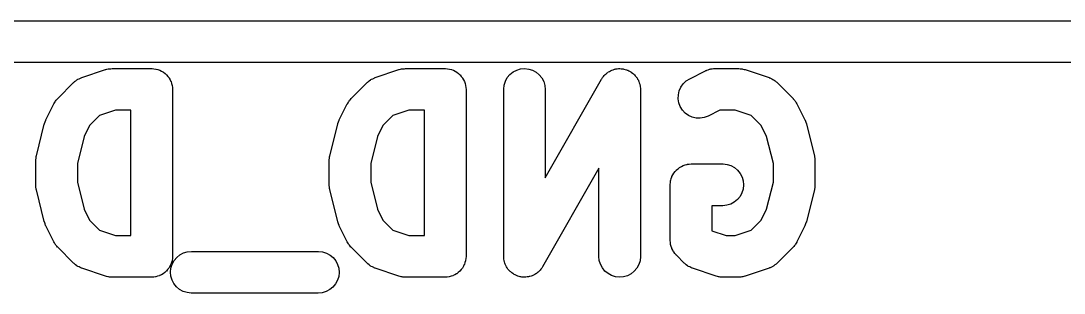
# Model space of a CAD drawing. Extents: x 10 to 156, y -120 to 0.
# Drawn here: x 81.471 to 85.23, y -1.404 to -0.425 of the extents above; entities that cross this region are included whole.
import ezdxf

# ---------------------------------------------------------------- set-up
doc = ezdxf.new("R2010")
doc.units = 0
doc.header["$MEASUREMENT"] = 0
doc.layers.add('BLACK', color=7, linetype='CONTINUOUS')

msp = doc.modelspace()

# ---------------------------------------------------------------- linework, layer by layer
at = {"layer": 'BLACK', "linetype": 'CONTINUOUS'}
for p, q in [((73.5037, -0.425), (87.7463, -0.425)), ((87.675, -0.575), (73.575, -0.575)), ((81.6906, -0.628849), (81.7763, -0.600277)), ((81.7763, -0.600277), (81.7773, -0.599952)), ((81.7773, -0.599952), (81.7814, -0.599074)), ((81.7814, -0.599074), (81.7854, -0.597856)), ((81.7854, -0.597856), (81.7885, -0.597551)), ((81.7885, -0.597551), (81.7916, -0.596901)), ((81.7916, -0.596901), (81.7958, -0.596839)), ((81.7958, -0.596839), (81.8, -0.596428)), ((81.8, -0.596428), (81.9429, -0.596428)), ((81.9429, -0.596428), (81.9434, -0.596431)), ((81.9434, -0.596431), (81.9434, -0.59643)), ((81.9434, -0.59643), (81.9434, -0.596432)), ((81.9434, -0.596432), (81.9439, -0.596435)), ((81.9439, -0.596435), (81.9509, -0.597226)), ((81.9509, -0.597226), (81.9579, -0.59796)), ((81.9579, -0.59796), (81.9582, -0.598038)), ((81.9582, -0.598038), (81.9584, -0.598067)), ((81.9584, -0.598067), (81.9651, -0.600191)), ((81.9651, -0.600191), (81.9719, -0.602288)), ((82.7477, -0.628849), (82.8334, -0.600277)), ((82.8334, -0.600277), (82.8344, -0.599952)), ((82.8344, -0.599952), (82.8385, -0.599074)), ((82.8385, -0.599074), (82.8426, -0.597856)), ((82.8426, -0.597856), (82.8457, -0.597551)), ((82.8457, -0.597551), (82.8487, -0.596901)), ((82.8487, -0.596901), (82.8529, -0.596839)), ((82.8529, -0.596839), (82.8571, -0.596428)), ((82.8571, -0.596428), (83, -0.596428)), ((83, -0.596428), (83.0005, -0.596431)), ((83.0005, -0.596431), (83.0005, -0.59643)), ((83.0005, -0.59643), (83.0005, -0.596432)), ((83.0005, -0.596432), (83.001, -0.596435)), ((83.001, -0.596435), (83.0081, -0.597226)), ((83.0081, -0.597226), (83.0151, -0.59796)), ((83.0151, -0.59796), (83.0153, -0.598038)), ((83.0153, -0.598038), (83.0156, -0.598067)), ((83.0156, -0.598067), (83.0223, -0.600191)), ((83.0223, -0.600191), (83.0291, -0.602288)), ((83.2576, -0.601889), (83.2717, -0.597756)), ((83.2717, -0.597756), (83.2862, -0.59643)), ((83.2862, -0.59643), (83.3008, -0.59796)), ((83.3008, -0.59796), (83.3148, -0.602288)), ((83.6005, -0.601889), (83.6051, -0.600532)), ((83.6051, -0.600532), (83.6096, -0.598868)), ((83.6096, -0.598868), (83.6121, -0.598471)), ((83.6121, -0.598471), (83.6145, -0.597756)), ((83.6145, -0.597756), (83.6193, -0.597321)), ((83.6193, -0.597321), (83.6241, -0.596564)), ((83.6241, -0.596564), (83.6266, -0.596659)), ((83.6266, -0.596659), (83.6291, -0.59643)), ((83.6291, -0.59643), (83.6339, -0.596932)), ((83.6339, -0.596932), (83.6387, -0.597112)), ((83.6387, -0.597112), (83.6411, -0.597696)), ((83.6411, -0.597696), (83.6437, -0.59796)), ((83.6437, -0.59796), (83.6482, -0.599379)), ((83.6482, -0.599379), (83.6529, -0.60049)), ((83.6529, -0.60049), (83.6552, -0.601541)), ((83.9428, -0.602087), (83.9478, -0.600604)), ((83.9478, -0.600604), (83.9526, -0.598839)), ((83.9526, -0.598839), (83.9547, -0.598496)), ((83.9547, -0.598496), (83.9569, -0.597856)), ((83.9569, -0.597856), (83.962, -0.597355)), ((83.962, -0.597355), (83.967, -0.596557)), ((83.967, -0.596557), (83.9692, -0.596643)), ((83.9692, -0.596643), (83.9714, -0.596428)), ((83.9714, -0.596428), (84.0571, -0.596428)), ((84.0571, -0.596428), (84.0582, -0.596435)), ((84.0582, -0.596435), (84.0624, -0.596905)), ((84.0624, -0.596905), (84.0666, -0.597025)), ((84.0666, -0.597025), (84.0696, -0.597719)), ((84.0696, -0.597719), (84.0727, -0.598067)), ((84.0727, -0.598067), (84.0768, -0.599341)), ((84.0768, -0.599341), (84.0809, -0.600277)), ((84.0809, -0.600277), (84.1666, -0.628849)), ((81.6694, -0.640295), (81.6734, -0.637099)), ((81.6734, -0.637099), (81.6754, -0.636086)), ((81.6754, -0.636086), (81.6772, -0.63481)), ((81.6772, -0.63481), (81.6819, -0.632719)), ((81.6819, -0.632719), (81.6864, -0.630363)), ((81.6864, -0.630363), (81.6886, -0.629747)), ((81.6886, -0.629747), (81.6906, -0.628849)), ((81.9719, -0.602288), (81.9722, -0.602414)), ((81.9722, -0.602414), (81.9724, -0.602493)), ((81.9724, -0.602493), (81.9786, -0.605906)), ((81.9786, -0.605906), (81.9848, -0.60925)), ((81.9848, -0.60925), (81.985, -0.609415)), ((81.985, -0.609415), (81.9852, -0.609544)), ((81.9852, -0.609544), (81.9907, -0.614094)), ((81.9907, -0.614094), (81.9961, -0.61858)), ((81.9961, -0.61858), (81.9962, -0.618786)), ((81.9962, -0.618786), (81.9964, -0.618953)), ((81.9964, -0.618953), (82.0008, -0.624416)), ((82.0008, -0.624416), (82.0053, -0.629924)), ((82.0053, -0.629924), (82.0054, -0.630157)), ((82.0054, -0.630157), (82.0056, -0.630361)), ((82.0056, -0.630361), (82.0089, -0.636608)), ((82.0089, -0.636608), (82.0122, -0.642848)), ((82.7266, -0.640298), (82.7306, -0.637099)), ((82.7306, -0.637099), (82.7325, -0.636083)), ((82.7325, -0.636083), (82.7343, -0.634811)), ((82.7343, -0.634811), (82.739, -0.632723)), ((82.739, -0.632723), (82.7436, -0.630363)), ((82.7436, -0.630363), (82.7457, -0.629747)), ((82.7457, -0.629747), (82.7477, -0.628849)), ((83.0291, -0.602288), (83.0293, -0.602414)), ((83.0293, -0.602414), (83.0295, -0.602493)), ((83.0295, -0.602493), (83.0358, -0.605906)), ((83.0358, -0.605906), (83.0419, -0.60925)), ((83.0419, -0.60925), (83.0421, -0.609415)), ((83.0421, -0.609415), (83.0424, -0.609544)), ((83.0424, -0.609544), (83.0478, -0.614094)), ((83.0478, -0.614094), (83.0532, -0.61858)), ((83.0532, -0.61858), (83.0534, -0.618786)), ((83.0534, -0.618786), (83.0536, -0.618953)), ((83.0536, -0.618953), (83.058, -0.624416)), ((83.058, -0.624416), (83.0625, -0.629924)), ((83.0625, -0.629924), (83.0626, -0.630157)), ((83.0626, -0.630157), (83.0628, -0.630361)), ((83.0628, -0.630361), (83.066, -0.636608)), ((83.066, -0.636608), (83.0693, -0.642848)), ((83.2168, -0.641882), (83.2238, -0.629055)), ((83.2238, -0.629055), (83.2332, -0.617843)), ((83.2332, -0.617843), (83.2446, -0.608671)), ((83.2446, -0.608671), (83.2576, -0.601889)), ((83.3148, -0.602288), (83.3277, -0.60925)), ((83.3277, -0.60925), (83.3389, -0.61858)), ((83.3389, -0.61858), (83.3482, -0.629924)), ((83.3482, -0.629924), (83.3551, -0.642848)), ((83.3607, -0.989011), (83.5635, -0.634217)), ((83.5635, -0.634217), (83.564, -0.633312)), ((83.564, -0.633312), (83.5655, -0.631271)), ((83.5655, -0.631271), (83.5667, -0.629055)), ((83.5667, -0.629055), (83.5698, -0.625371)), ((83.5698, -0.625371), (83.5726, -0.621492)), ((83.5726, -0.621492), (83.5745, -0.619779)), ((83.5745, -0.619779), (83.5761, -0.617843)), ((83.5761, -0.617843), (83.5798, -0.614834)), ((83.5798, -0.614834), (83.5834, -0.611573)), ((83.5834, -0.611573), (83.5855, -0.610252)), ((83.5855, -0.610252), (83.5875, -0.608671)), ((83.5875, -0.608671), (83.5918, -0.606448)), ((83.5918, -0.606448), (83.5959, -0.603935)), ((83.5959, -0.603935), (83.5982, -0.603059)), ((83.5982, -0.603059), (83.6005, -0.601889)), ((83.6552, -0.601541), (83.6576, -0.602288)), ((83.6576, -0.602288), (83.6619, -0.604573)), ((83.6619, -0.604573), (83.6662, -0.606571)), ((83.6662, -0.606571), (83.6683, -0.60805)), ((83.6683, -0.60805), (83.6705, -0.60925)), ((83.6705, -0.60925), (83.6742, -0.61231)), ((83.6742, -0.61231), (83.6781, -0.615122)), ((83.6781, -0.615122), (83.6798, -0.61697)), ((83.6798, -0.61697), (83.6818, -0.61858)), ((83.6818, -0.61858), (83.6848, -0.622298)), ((83.6848, -0.622298), (83.6881, -0.625817)), ((83.6881, -0.625817), (83.6894, -0.62797)), ((83.6894, -0.62797), (83.691, -0.629924)), ((83.691, -0.629924), (83.6933, -0.634163)), ((83.6933, -0.634163), (83.6958, -0.63825)), ((83.6958, -0.63825), (83.6967, -0.640615)), ((83.8684, -0.640711), (83.8807, -0.632918)), ((83.8807, -0.632918), (83.9379, -0.604346)), ((83.9379, -0.604346), (83.9388, -0.603884)), ((83.9388, -0.603884), (83.9409, -0.603122)), ((83.9409, -0.603122), (83.9428, -0.602087)), ((84.1666, -0.628849), (84.1676, -0.629187)), ((84.1676, -0.629187), (84.1696, -0.630114)), ((84.1696, -0.630114), (84.1717, -0.630759)), ((84.1717, -0.630759), (84.1762, -0.633186)), ((84.1762, -0.633186), (84.1808, -0.635335)), ((84.1808, -0.635335), (84.1826, -0.636629)), ((84.1826, -0.636629), (84.1846, -0.637675)), ((84.1846, -0.637675), (84.1885, -0.640937)), ((81.6041, -0.704109), (81.6613, -0.646966)), ((81.6613, -0.646966), (81.662, -0.646231)), ((81.662, -0.646231), (81.6637, -0.644853)), ((81.6637, -0.644853), (81.6652, -0.643255)), ((81.6652, -0.643255), (81.6694, -0.640295)), ((82.0122, -0.642848), (82.0123, -0.6431)), ((82.0123, -0.6431), (82.0124, -0.643333)), ((82.0124, -0.643333), (82.0144, -0.650113)), ((82.0144, -0.650113), (82.0164, -0.65686)), ((82.0164, -0.65686), (82.0165, -0.657121)), ((82.0165, -0.657121), (82.0165, -0.657374)), ((82.0165, -0.657374), (82.0172, -0.664398)), ((82.0172, -0.664398), (82.0179, -0.671428)), ((82.0179, -0.671428), (82.0179, -1.27143)), ((82.6613, -0.704109), (82.7184, -0.646966)), ((82.7184, -0.646966), (82.7191, -0.646231)), ((82.7191, -0.646231), (82.7209, -0.644853)), ((82.7209, -0.644853), (82.7224, -0.643255)), ((82.7224, -0.643255), (82.7266, -0.640298)), ((83.0693, -0.642848), (83.0694, -0.6431)), ((83.0694, -0.6431), (83.0695, -0.643333)), ((83.0695, -0.643333), (83.0715, -0.650113)), ((83.0715, -0.650113), (83.0736, -0.65686)), ((83.0736, -0.65686), (83.0736, -0.657121)), ((83.0736, -0.657121), (83.0737, -0.657374)), ((83.0737, -0.657374), (83.0743, -0.664398)), ((83.0743, -0.664398), (83.075, -0.671428)), ((83.075, -0.671428), (83.075, -1.27143)), ((83.2107, -0.670381), (83.2124, -0.655835)), ((83.2107, -0.671428), (83.2107, -0.670381)), ((83.2107, -1.27143), (83.2107, -0.671428)), ((83.2124, -0.655835), (83.2168, -0.641882)), ((83.3551, -0.642848), (83.3593, -0.65686)), ((83.3593, -0.65686), (83.3607, -0.671428)), ((83.3607, -0.671428), (83.3607, -0.989011)), ((83.6967, -0.640615), (83.6979, -0.642848)), ((83.6979, -0.642848), (83.6993, -0.647447)), ((83.6993, -0.647447), (83.701, -0.651946)), ((83.701, -0.651946), (83.7014, -0.65444)), ((83.7014, -0.65444), (83.7021, -0.65686)), ((83.7021, -0.65686), (83.7026, -0.661648)), ((83.7026, -0.661648), (83.7034, -0.666385)), ((83.7034, -0.666385), (83.7033, -0.66891)), ((83.7033, -0.66891), (83.7036, -0.671428)), ((83.7036, -0.671428), (83.7036, -1.27143)), ((83.8399, -0.690296), (83.8432, -0.676035)), ((83.8432, -0.676035), (83.8492, -0.662688)), ((83.8492, -0.662688), (83.8577, -0.650761)), ((83.8577, -0.650761), (83.8684, -0.640711)), ((84.1885, -0.640937), (84.1927, -0.643946)), ((84.1927, -0.643946), (84.1942, -0.645565)), ((84.1942, -0.645565), (84.1959, -0.646967)), ((84.1959, -0.646967), (84.253, -0.704109)), ((81.5948, -0.715419), (81.5968, -0.713005)), ((81.5968, -0.713005), (81.5985, -0.710387)), ((81.5985, -0.710387), (81.6014, -0.707366)), ((81.6014, -0.707366), (81.6041, -0.704109)), ((82.652, -0.715419), (82.6539, -0.713005)), ((82.6539, -0.713005), (82.6556, -0.710387)), ((82.6556, -0.710387), (82.6586, -0.707366)), ((82.6586, -0.707366), (82.6613, -0.704109)), ((83.8394, -0.704925), (83.8399, -0.690296)), ((83.8418, -0.719368), (83.8394, -0.704925)), ((84.253, -0.704109), (84.2538, -0.704854)), ((84.2538, -0.704854), (84.2564, -0.708144)), ((84.2564, -0.708144), (84.2593, -0.71121)), ((84.2593, -0.71121), (84.261, -0.713856)), ((84.261, -0.713856), (84.2629, -0.716294)), ((81.5615, -0.780744), (81.5901, -0.723601)), ((81.5901, -0.723601), (81.5905, -0.722668)), ((81.5905, -0.722668), (81.5928, -0.719132)), ((81.5928, -0.719132), (81.5948, -0.715419)), ((81.8122, -0.746428), (81.7548, -0.765552)), ((81.8679, -0.746428), (81.8122, -0.746428)), ((81.8679, -1.19643), (81.8679, -0.746428)), ((82.6186, -0.780744), (82.6472, -0.723601)), ((82.6472, -0.723601), (82.6477, -0.722668)), ((82.6477, -0.722668), (82.65, -0.719132)), ((82.65, -0.719132), (82.652, -0.715419)), ((82.8693, -0.746428), (82.8119, -0.765552)), ((82.925, -0.746428), (82.8693, -0.746428)), ((82.925, -1.19643), (82.925, -0.746428)), ((83.847, -0.733072), (83.8418, -0.719368)), ((83.8547, -0.745518), (83.847, -0.733072)), ((83.8647, -0.756228), (83.8547, -0.745518)), ((83.9891, -0.746428), (83.9478, -0.767082)), ((84.045, -0.746428), (83.9891, -0.746428)), ((84.1023, -0.765552), (84.045, -0.746428)), ((84.2629, -0.716294), (84.2648, -0.720034)), ((84.2648, -0.720034), (84.2671, -0.723601)), ((84.2671, -0.723601), (84.2957, -0.780745)), ((81.5563, -0.794413), (81.5587, -0.787894)), ((81.5587, -0.787894), (81.5612, -0.781365)), ((81.5612, -0.781365), (81.5614, -0.781069)), ((81.5614, -0.781069), (81.5615, -0.780744)), ((81.7548, -0.765552), (81.7188, -0.80157)), ((82.6134, -0.794413), (82.6159, -0.787894)), ((82.6159, -0.787894), (82.6183, -0.781365)), ((82.6183, -0.781365), (82.6185, -0.781069)), ((82.6185, -0.781069), (82.6186, -0.780744)), ((82.8119, -0.765552), (82.7759, -0.80157)), ((83.8765, -0.764797), (83.8647, -0.756228)), ((83.8898, -0.770899), (83.8765, -0.764797)), ((83.9041, -0.774301), (83.8898, -0.770899)), ((83.9187, -0.774871), (83.9041, -0.774301)), ((83.9331, -0.772589), (83.9187, -0.774871)), ((83.9469, -0.767544), (83.9331, -0.772589)), ((83.9478, -0.767082), (83.9469, -0.767544)), ((84.1384, -0.801569), (84.1023, -0.765552)), ((84.2957, -0.780745), (84.2961, -0.781684)), ((84.2961, -0.781684), (84.2962, -0.782008)), ((84.2962, -0.782008), (84.2964, -0.782308)), ((84.2964, -0.782308), (84.2988, -0.788905)), ((84.2988, -0.788905), (84.3012, -0.795425)), ((81.5272, -0.910381), (81.5558, -0.796095)), ((81.5558, -0.796095), (81.5561, -0.795081)), ((81.5561, -0.795081), (81.5562, -0.794757)), ((81.5562, -0.794757), (81.5563, -0.794413)), ((81.7188, -0.80157), (81.6993, -0.84046)), ((82.5844, -0.910381), (82.613, -0.796095)), ((82.613, -0.796095), (82.6132, -0.795081)), ((82.6132, -0.795081), (82.6133, -0.794757)), ((82.6133, -0.794757), (82.6134, -0.794413)), ((82.7759, -0.80157), (82.7565, -0.84046)), ((84.1578, -0.840461), (84.1384, -0.801569)), ((84.3012, -0.795425), (84.3012, -0.795767)), ((84.3012, -0.795767), (84.3013, -0.796095)), ((84.3013, -0.796095), (84.3299, -0.910381)), ((81.6993, -0.84046), (81.675, -0.937805)), ((82.7565, -0.84046), (82.7321, -0.937805)), ((84.1821, -0.937805), (84.1578, -0.840461)), ((81.525, -0.927524), (81.5252, -0.926199)), ((81.525, -0.928571), (81.525, -0.927524)), ((81.525, -1.01428), (81.525, -0.928571)), ((81.5251, -0.924861), (81.526, -0.918919)), ((81.5252, -0.926199), (81.5251, -0.924861)), ((81.526, -0.918919), (81.5266, -0.912978)), ((81.5266, -0.912978), (81.527, -0.911706)), ((81.527, -0.911706), (81.5272, -0.910381)), ((81.675, -0.937805), (81.675, -1.00505)), ((82.5821, -0.927524), (82.5823, -0.926198)), ((82.5821, -0.928571), (82.5821, -0.927524)), ((82.5821, -1.01428), (82.5821, -0.928571)), ((82.5822, -0.92486), (82.5831, -0.918917)), ((82.5823, -0.926198), (82.5822, -0.92486)), ((82.5831, -0.918917), (82.5838, -0.912978)), ((82.5838, -0.912978), (82.5842, -0.911706)), ((82.5842, -0.911706), (82.5844, -0.910381)), ((82.7321, -0.937805), (82.7321, -1.00505)), ((83.8787, -0.939974), (83.8857, -0.939285)), ((83.8857, -0.939285), (84, -0.939285)), ((84, -0.939285), (84.001, -0.939292)), ((84.001, -0.939292), (84.0156, -0.940924)), ((84.1821, -1.00505), (84.1821, -0.937805)), ((84.3299, -0.910381), (84.3302, -0.911398)), ((84.3302, -0.911398), (84.3303, -0.912723)), ((84.3303, -0.912723), (84.3307, -0.914003)), ((84.3307, -0.914003), (84.3313, -0.919978)), ((84.3313, -0.919978), (84.3321, -0.925906)), ((84.3321, -0.925906), (84.332, -0.927237)), ((84.332, -0.927237), (84.3321, -0.928571)), ((84.3321, -0.928571), (84.3321, -1.01428)), ((83.5536, -0.953845), (83.3508, -1.30864)), ((83.5536, -1.27143), (83.5536, -0.953845)), ((83.8202, -0.978531), (83.8235, -0.972346)), ((83.8235, -0.972346), (83.8237, -0.972146)), ((83.8237, -0.972146), (83.8238, -0.971912)), ((83.8238, -0.971912), (83.8284, -0.96649)), ((83.8284, -0.96649), (83.8329, -0.961067)), ((83.8329, -0.961067), (83.8331, -0.960899)), ((83.8331, -0.960899), (83.8332, -0.9607)), ((83.8332, -0.9607), (83.8387, -0.956308)), ((83.8387, -0.956308), (83.8442, -0.951816)), ((83.8442, -0.951816), (83.8444, -0.951692)), ((83.8444, -0.951692), (83.8446, -0.951528)), ((83.8446, -0.951528), (83.8509, -0.948262)), ((83.8509, -0.948262), (83.8571, -0.944944)), ((83.8571, -0.944944), (83.8574, -0.944868)), ((83.8574, -0.944868), (83.8576, -0.944746)), ((83.8576, -0.944746), (83.8644, -0.94275)), ((83.8644, -0.94275), (83.8711, -0.940713)), ((83.8711, -0.940713), (83.8714, -0.940687)), ((83.8714, -0.940687), (83.8717, -0.940613)), ((83.8717, -0.940613), (83.8787, -0.939974)), ((84.0156, -0.940924), (84.0295, -0.94535)), ((84.0295, -0.94535), (84.0424, -0.952401)), ((84.0424, -0.952401), (84.0536, -0.96181)), ((84.0536, -0.96181), (84.0628, -0.973218)), ((84.0628, -0.973218), (84.0695, -0.98619)), ((81.5251, -1.01562), (81.525, -1.01428)), ((81.675, -1.00505), (81.6993, -1.1024)), ((82.5823, -1.01562), (82.5821, -1.01428)), ((82.7321, -1.00505), (82.7565, -1.1024)), ((83.8107, -1.01324), (83.8115, -1.00619)), ((83.8107, -1.01375), (83.8107, -1.01324)), ((83.8107, -1.01376), (83.8107, -1.01375)), ((83.8107, -1.01378), (83.8107, -1.01376)), ((83.8107, -1.01428), (83.8107, -1.01378)), ((83.8107, -1.21428), (83.8107, -1.01428)), ((83.8115, -1.00619), (83.8122, -0.999204)), ((83.8122, -0.999204), (83.8123, -0.998953)), ((83.8123, -0.998953), (83.8124, -0.998692)), ((83.8124, -0.998692), (83.8145, -0.991998)), ((83.8145, -0.991998), (83.8166, -0.985221)), ((83.8166, -0.985221), (83.8167, -0.984988)), ((83.8167, -0.984988), (83.8168, -0.984739)), ((83.8168, -0.984739), (83.8202, -0.978531)), ((84.0695, -0.98619), (84.0737, -1.00023)), ((84.0737, -1.00023), (84.075, -1.01481)), ((84.1578, -1.1024), (84.1821, -1.00505)), ((84.3321, -1.01428), (84.3321, -1.01533)), ((81.525, -1.01695), (81.5251, -1.01562)), ((81.5258, -1.02288), (81.525, -1.01695)), ((81.5264, -1.02885), (81.5258, -1.02288)), ((81.5268, -1.03013), (81.5264, -1.02885)), ((81.527, -1.03146), (81.5268, -1.03013)), ((81.5272, -1.03248), (81.527, -1.03146)), ((81.5558, -1.14676), (81.5272, -1.03248)), ((82.5822, -1.01695), (82.5823, -1.01562)), ((82.583, -1.02288), (82.5822, -1.01695)), ((82.5836, -1.02885), (82.583, -1.02288)), ((82.584, -1.03013), (82.5836, -1.02885)), ((82.5841, -1.03146), (82.584, -1.03013)), ((82.5844, -1.03248), (82.5841, -1.03146)), ((82.613, -1.14676), (82.5844, -1.03248)), ((84.0691, -1.04335), (84.0622, -1.05622)), ((84.0735, -1.02937), (84.0691, -1.04335)), ((84.075, -1.01481), (84.0735, -1.02937)), ((84.3299, -1.03248), (84.3013, -1.14676)), ((84.3301, -1.03115), (84.3299, -1.03248)), ((84.3305, -1.02988), (84.3301, -1.03115)), ((84.3312, -1.02394), (84.3305, -1.02988)), ((84.3321, -1.018), (84.3312, -1.02394)), ((84.3321, -1.01533), (84.332, -1.01666)), ((84.332, -1.01666), (84.3321, -1.018)), ((84, -1.08929), (83.9607, -1.08929)), ((83.9607, -1.08929), (83.9607, -1.17928)), ((84.0146, -1.08786), (84, -1.08929)), ((84.0286, -1.08363), (84.0146, -1.08786)), ((84.0415, -1.07675), (84.0286, -1.08363)), ((84.0528, -1.0675), (84.0415, -1.07675)), ((84.0622, -1.05622), (84.0528, -1.0675)), ((81.6993, -1.1024), (81.7188, -1.14129)), ((82.7565, -1.1024), (82.7759, -1.14129)), ((84.1384, -1.14129), (84.1578, -1.1024)), ((81.5559, -1.14709), (81.5558, -1.14676)), ((81.556, -1.14743), (81.5559, -1.14709)), ((81.5584, -1.15399), (81.556, -1.14743)), ((81.5607, -1.16055), (81.5584, -1.15399)), ((81.5609, -1.16084), (81.5607, -1.16055)), ((81.561, -1.16117), (81.5609, -1.16084)), ((81.5615, -1.16211), (81.561, -1.16117)), ((81.5901, -1.21925), (81.5615, -1.16211)), ((81.7188, -1.14129), (81.7548, -1.17731)), ((82.6131, -1.14709), (82.613, -1.14676)), ((82.6131, -1.14743), (82.6131, -1.14709)), ((82.6155, -1.15397), (82.6131, -1.14743)), ((82.6179, -1.16055), (82.6155, -1.15397)), ((82.6181, -1.16085), (82.6179, -1.16055)), ((82.6182, -1.16117), (82.6181, -1.16085)), ((82.6186, -1.16211), (82.6182, -1.16117)), ((82.6472, -1.21925), (82.6186, -1.16211)), ((82.7759, -1.14129), (82.8119, -1.17731)), ((84.1023, -1.17731), (84.1384, -1.14129)), ((84.2957, -1.16211), (84.2671, -1.21925)), ((84.2958, -1.16179), (84.2957, -1.16211)), ((84.296, -1.16149), (84.2958, -1.16179)), ((84.2984, -1.15494), (84.296, -1.16149)), ((84.3009, -1.14844), (84.2984, -1.15494)), ((84.301, -1.1481), (84.3009, -1.14844)), ((84.3011, -1.14777), (84.301, -1.1481)), ((84.3013, -1.14676), (84.3011, -1.14777)), ((81.7548, -1.17731), (81.8122, -1.19643)), ((81.8122, -1.19643), (81.8679, -1.19643)), ((82.8119, -1.17731), (82.8693, -1.19643)), ((82.8693, -1.19643), (82.925, -1.19643)), ((83.9607, -1.17928), (84.0122, -1.19643)), ((84.0122, -1.19643), (84.045, -1.19643)), ((84.045, -1.19643), (84.1023, -1.17731)), ((81.5923, -1.22282), (81.5901, -1.21925)), ((81.5942, -1.22656), (81.5923, -1.22282)), ((81.5962, -1.229), (81.5942, -1.22656)), ((81.5979, -1.23165), (81.5962, -1.229)), ((81.6007, -1.23471), (81.5979, -1.23165)), ((81.6034, -1.238), (81.6007, -1.23471)), ((81.6041, -1.23875), (81.6034, -1.238)), ((81.6613, -1.29589), (81.6041, -1.23875)), ((82.6494, -1.22282), (82.6472, -1.21925)), ((82.6514, -1.22656), (82.6494, -1.22282)), ((82.6533, -1.229), (82.6514, -1.22656)), ((82.655, -1.23165), (82.6533, -1.229)), ((82.6579, -1.23471), (82.655, -1.23165)), ((82.6605, -1.238), (82.6579, -1.23471)), ((82.6613, -1.23875), (82.6605, -1.238)), ((82.7184, -1.29589), (82.6613, -1.23875)), ((83.8114, -1.22116), (83.8107, -1.21428)), ((83.812, -1.22808), (83.8114, -1.22116)), ((83.8121, -1.22846), (83.812, -1.22808)), ((83.8121, -1.22885), (83.8121, -1.22846)), ((83.8141, -1.23548), (83.8121, -1.22885)), ((83.8161, -1.24214), (83.8141, -1.23548)), ((84.253, -1.23875), (84.1959, -1.29589)), ((84.2557, -1.23549), (84.253, -1.23875)), ((84.2586, -1.23247), (84.2557, -1.23549)), ((84.2603, -1.22985), (84.2586, -1.23247)), ((84.2623, -1.22744), (84.2603, -1.22985)), ((84.2643, -1.22373), (84.2623, -1.22744)), ((84.2666, -1.22019), (84.2643, -1.22373)), ((84.2671, -1.21925), (84.2666, -1.22019)), ((82.0178, -1.27248), (82.0171, -1.27952)), ((82.0179, -1.27197), (82.0178, -1.27248)), ((82.0179, -1.27143), (82.0179, -1.27194)), ((82.0179, -1.27194), (82.0179, -1.27195)), ((82.0179, -1.27195), (82.0179, -1.27197)), ((82.0235, -1.28663), (82.0329, -1.27535)), ((82.0329, -1.27535), (82.0442, -1.2661)), ((82.0442, -1.2661), (82.0571, -1.25923)), ((82.0571, -1.25923), (82.0711, -1.255)), ((82.0711, -1.255), (82.0857, -1.25357)), ((82.0857, -1.25357), (82.5429, -1.25357)), ((82.5429, -1.25357), (82.5439, -1.25358)), ((82.5439, -1.25358), (82.5584, -1.25521)), ((82.5584, -1.25521), (82.5724, -1.25964)), ((82.5724, -1.25964), (82.5852, -1.26669)), ((82.5852, -1.26669), (82.5964, -1.2761)), ((82.5964, -1.2761), (82.6056, -1.2875)), ((83.075, -1.27248), (83.0742, -1.27952)), ((83.075, -1.27143), (83.075, -1.27194)), ((83.075, -1.27194), (83.075, -1.27195)), ((83.075, -1.27195), (83.075, -1.27197)), ((83.075, -1.27197), (83.075, -1.27248)), ((83.211, -1.27395), (83.2107, -1.27143)), ((83.2109, -1.27647), (83.211, -1.27395)), ((83.2117, -1.2812), (83.2109, -1.27647)), ((83.555, -1.286), (83.5536, -1.27143)), ((83.7036, -1.27248), (83.7019, -1.28702)), ((83.7036, -1.27143), (83.7036, -1.27248)), ((83.8163, -1.24249), (83.8161, -1.24214)), ((83.8164, -1.24286), (83.8163, -1.24249)), ((83.8196, -1.24897), (83.8164, -1.24286)), ((83.8228, -1.25513), (83.8196, -1.24897)), ((83.8231, -1.25544), (83.8228, -1.25513)), ((83.8232, -1.25579), (83.8231, -1.25544)), ((83.8276, -1.26115), (83.8232, -1.25579)), ((83.8319, -1.26657), (83.8276, -1.26115)), ((83.8325, -1.26712), (83.8319, -1.26657)), ((83.8325, -1.26713), (83.8325, -1.26712)), ((83.8325, -1.26714), (83.8325, -1.26713)), ((83.8327, -1.26732), (83.8325, -1.26714)), ((83.8613, -1.29589), (83.8327, -1.26732)), ((81.663, -1.29729), (81.6613, -1.29589)), ((81.6645, -1.29891), (81.663, -1.29729)), ((81.6686, -1.30193), (81.6645, -1.29891)), ((81.6726, -1.30518), (81.6686, -1.30193)), ((81.6745, -1.30622), (81.6726, -1.30518)), ((81.6763, -1.30752), (81.6745, -1.30622)), ((81.681, -1.30968), (81.6763, -1.30752)), ((81.6855, -1.3121), (81.681, -1.30968)), ((81.6876, -1.31274), (81.6855, -1.3121)), ((81.6896, -1.31367), (81.6876, -1.31274)), ((81.6906, -1.31401), (81.6896, -1.31367)), ((81.7763, -1.34258), (81.6906, -1.31401)), ((82.0047, -1.3138), (82.0002, -1.31922)), ((82.0049, -1.31357), (82.0047, -1.3138)), ((82.005, -1.31337), (82.0049, -1.31357)), ((82.0084, -1.30718), (82.005, -1.31337)), ((82.0118, -1.30097), (82.0084, -1.30718)), ((82.0107, -1.32805), (82.0122, -1.31349)), ((82.0119, -1.30072), (82.0118, -1.30097)), ((82.012, -1.30049), (82.0119, -1.30072)), ((82.0141, -1.29371), (82.012, -1.30049)), ((82.0122, -1.31349), (82.0166, -1.29951)), ((82.0162, -1.28702), (82.0141, -1.29371)), ((82.0163, -1.28651), (82.0162, -1.28676)), ((82.0162, -1.28676), (82.0162, -1.28702)), ((82.0171, -1.27952), (82.0163, -1.28651)), ((82.0166, -1.29951), (82.0235, -1.28663)), ((82.6056, -1.2875), (82.6124, -1.30048)), ((82.6124, -1.30048), (82.6165, -1.31452)), ((82.6165, -1.31452), (82.6179, -1.32909)), ((82.7201, -1.29729), (82.7184, -1.29589)), ((82.7216, -1.29891), (82.7201, -1.29729)), ((82.7257, -1.30192), (82.7216, -1.29891)), ((82.7297, -1.30518), (82.7257, -1.30192)), ((82.7317, -1.30622), (82.7297, -1.30518)), ((82.7334, -1.30752), (82.7317, -1.30622)), ((82.7381, -1.30968), (82.7334, -1.30752)), ((82.7426, -1.3121), (82.7381, -1.30968)), ((82.7447, -1.31274), (82.7426, -1.3121)), ((82.7467, -1.31367), (82.7447, -1.31274)), ((82.7477, -1.31401), (82.7467, -1.31367)), ((82.8334, -1.34258), (82.7477, -1.31401)), ((83.0619, -1.3138), (83.0573, -1.31922)), ((83.062, -1.31357), (83.0619, -1.3138)), ((83.0622, -1.31337), (83.062, -1.31357)), ((83.0655, -1.30718), (83.0622, -1.31337)), ((83.0689, -1.30097), (83.0655, -1.30718)), ((83.069, -1.30072), (83.0689, -1.30097)), ((83.0691, -1.30049), (83.069, -1.30072)), ((83.0712, -1.29371), (83.0691, -1.30049)), ((83.0734, -1.28702), (83.0712, -1.29371)), ((83.0735, -1.28651), (83.0734, -1.28676)), ((83.0734, -1.28676), (83.0734, -1.28702)), ((83.0742, -1.27952), (83.0735, -1.28651)), ((83.2121, -1.286), (83.2117, -1.2812)), ((83.2129, -1.28842), (83.2121, -1.286)), ((83.2133, -1.29091), (83.2129, -1.28842)), ((83.215, -1.2954), (83.2133, -1.29091)), ((83.2164, -1.30001), (83.215, -1.2954)), ((83.2176, -1.30224), (83.2164, -1.30001)), ((83.2185, -1.30461), (83.2176, -1.30224)), ((83.221, -1.30869), (83.2185, -1.30461)), ((83.2232, -1.31293), (83.221, -1.30869)), ((83.2248, -1.31489), (83.2232, -1.31293)), ((83.2262, -1.31704), (83.2248, -1.31489)), ((83.3476, -1.3138), (83.3445, -1.31749)), ((83.3488, -1.31159), (83.3476, -1.3138)), ((83.3503, -1.30954), (83.3488, -1.31159)), ((83.3508, -1.30864), (83.3503, -1.30954)), ((83.5592, -1.30001), (83.555, -1.286)), ((83.5661, -1.31293), (83.5592, -1.30001)), ((83.5754, -1.32428), (83.5661, -1.31293)), ((83.6905, -1.3138), (83.681, -1.32501)), ((83.6975, -1.30097), (83.6905, -1.3138)), ((83.7019, -1.28702), (83.6975, -1.30097)), ((83.863, -1.29729), (83.8613, -1.29589)), ((83.8645, -1.29891), (83.863, -1.29729)), ((83.8686, -1.30193), (83.8645, -1.29891)), ((83.8726, -1.30518), (83.8686, -1.30193)), ((83.8745, -1.30623), (83.8726, -1.30518)), ((83.8763, -1.30752), (83.8745, -1.30623)), ((83.8809, -1.30968), (83.8763, -1.30752)), ((83.8855, -1.3121), (83.8809, -1.30968)), ((83.8876, -1.31274), (83.8855, -1.3121)), ((83.8896, -1.31367), (83.8876, -1.31274)), ((83.8906, -1.31401), (83.8896, -1.31367)), ((83.9763, -1.34258), (83.8906, -1.31401)), ((84.1666, -1.31401), (84.0809, -1.34258)), ((84.1686, -1.31311), (84.1666, -1.31401)), ((84.1707, -1.31249), (84.1686, -1.31311)), ((84.1753, -1.31014), (84.1707, -1.31249)), ((84.1799, -1.30805), (84.1753, -1.31014)), ((84.1817, -1.30677), (84.1799, -1.30805)), ((84.1837, -1.30576), (84.1817, -1.30677)), ((84.1877, -1.30256), (84.1837, -1.30576)), ((84.1919, -1.2996), (84.1877, -1.30256)), ((84.1934, -1.29801), (84.1919, -1.2996)), ((84.1951, -1.29662), (84.1934, -1.29801)), ((84.1959, -1.29589), (84.1951, -1.29662)), ((81.7804, -1.34352), (81.7763, -1.34258)), ((81.7844, -1.34479), (81.7804, -1.34352)), ((81.7875, -1.34514), (81.7844, -1.34479)), ((81.7906, -1.34583), (81.7875, -1.34514)), ((81.7948, -1.34595), (81.7906, -1.34583)), ((81.799, -1.34642), (81.7948, -1.34595)), ((81.8, -1.34643), (81.799, -1.34642)), ((81.9429, -1.34643), (81.8, -1.34643)), ((81.9499, -1.34574), (81.9429, -1.34643)), ((81.9569, -1.3451), (81.9499, -1.34574)), ((81.9572, -1.34503), (81.9569, -1.3451)), ((81.9574, -1.345), (81.9572, -1.34503)), ((81.9642, -1.34296), (81.9574, -1.345)), ((81.971, -1.34097), (81.9642, -1.34296)), ((81.9712, -1.34084), (81.971, -1.34097)), ((81.9714, -1.34077), (81.9712, -1.34084)), ((81.9777, -1.33745), (81.9714, -1.34077)), ((81.9839, -1.33418), (81.9777, -1.33745)), ((81.9841, -1.33402), (81.9839, -1.33418)), ((81.9844, -1.3339), (81.9841, -1.33402)), ((81.9899, -1.3294), (81.9844, -1.3339)), ((81.9953, -1.32501), (81.9899, -1.3294)), ((81.9955, -1.32481), (81.9953, -1.32501)), ((81.9957, -1.32465), (81.9955, -1.32481)), ((82.0002, -1.31922), (81.9957, -1.32465)), ((82.012, -1.34262), (82.0107, -1.32805)), ((82.0162, -1.35667), (82.012, -1.34262)), ((82.6163, -1.34365), (82.612, -1.35763)), ((82.6179, -1.32909), (82.6163, -1.34365)), ((82.8375, -1.34352), (82.8334, -1.34258)), ((82.8415, -1.34479), (82.8375, -1.34352)), ((82.8447, -1.34514), (82.8415, -1.34479)), ((82.8477, -1.34583), (82.8447, -1.34514)), ((82.8519, -1.34595), (82.8477, -1.34583)), ((82.8561, -1.34642), (82.8519, -1.34595)), ((82.8571, -1.34643), (82.8561, -1.34642)), ((83, -1.34643), (82.8571, -1.34643)), ((83.007, -1.34574), (83, -1.34643)), ((83.0141, -1.3451), (83.007, -1.34574)), ((83.0143, -1.34503), (83.0141, -1.3451)), ((83.0146, -1.345), (83.0143, -1.34503)), ((83.0213, -1.34296), (83.0146, -1.345)), ((83.0281, -1.34097), (83.0213, -1.34296)), ((83.0283, -1.34084), (83.0281, -1.34097)), ((83.0286, -1.34077), (83.0283, -1.34084)), ((83.0348, -1.33745), (83.0286, -1.34077)), ((83.0411, -1.33418), (83.0348, -1.33745)), ((83.0413, -1.33402), (83.0411, -1.33418)), ((83.0415, -1.3339), (83.0413, -1.33402)), ((83.047, -1.3294), (83.0415, -1.3339)), ((83.0525, -1.32501), (83.047, -1.3294)), ((83.0526, -1.32481), (83.0525, -1.32501)), ((83.0528, -1.32465), (83.0526, -1.32481)), ((83.0573, -1.31922), (83.0528, -1.32465)), ((83.2295, -1.32055), (83.2262, -1.31704)), ((83.2325, -1.32428), (83.2295, -1.32055)), ((83.2344, -1.32589), (83.2325, -1.32428)), ((83.2362, -1.32773), (83.2344, -1.32589)), ((83.2401, -1.33054), (83.2362, -1.32773)), ((83.2438, -1.33361), (83.2401, -1.33054)), ((83.246, -1.33481), (83.2438, -1.33361)), ((83.248, -1.33628), (83.246, -1.33481)), ((83.2524, -1.33828), (83.248, -1.33628)), ((83.2566, -1.34057), (83.2524, -1.33828)), ((83.2591, -1.34132), (83.2566, -1.34057)), ((83.2614, -1.34237), (83.2591, -1.34132)), ((83.266, -1.34348), (83.2614, -1.34237)), ((83.2706, -1.3449), (83.266, -1.34348)), ((83.2731, -1.34516), (83.2706, -1.3449)), ((83.2756, -1.34574), (83.2731, -1.34516)), ((83.2804, -1.34592), (83.2756, -1.34574)), ((83.2852, -1.34643), (83.2804, -1.34592)), ((83.2877, -1.3462), (83.2852, -1.34643)), ((83.2902, -1.34629), (83.2877, -1.3462)), ((83.295, -1.34554), (83.2902, -1.34629)), ((83.2998, -1.3451), (83.295, -1.34554)), ((83.3022, -1.34438), (83.2998, -1.3451)), ((83.3047, -1.34399), (83.3022, -1.34438)), ((83.3092, -1.34232), (83.3047, -1.34399)), ((83.3138, -1.34097), (83.3092, -1.34232)), ((83.316, -1.3398), (83.3138, -1.34097)), ((83.3184, -1.33892), (83.316, -1.3398)), ((83.3225, -1.33641), (83.3184, -1.33892)), ((83.3268, -1.33418), (83.3225, -1.33641)), ((83.3288, -1.3326), (83.3268, -1.33418)), ((83.3309, -1.33128), (83.3288, -1.3326)), ((83.3344, -1.32803), (83.3309, -1.33128)), ((83.3382, -1.32501), (83.3344, -1.32803)), ((83.3398, -1.32308), (83.3382, -1.32501)), ((83.3417, -1.32136), (83.3398, -1.32308)), ((83.3445, -1.31749), (83.3417, -1.32136)), ((83.5866, -1.33361), (83.5754, -1.32428)), ((83.5995, -1.34057), (83.5866, -1.33361)), ((83.6135, -1.3449), (83.5995, -1.34057)), ((83.628, -1.34643), (83.6135, -1.3449)), ((83.6426, -1.3451), (83.628, -1.34643)), ((83.6567, -1.34097), (83.6426, -1.3451)), ((83.6696, -1.33418), (83.6567, -1.34097)), ((83.681, -1.32501), (83.6696, -1.33418)), ((83.9804, -1.34352), (83.9763, -1.34258)), ((83.9844, -1.34479), (83.9804, -1.34352)), ((83.9875, -1.34514), (83.9844, -1.34479)), ((83.9906, -1.34583), (83.9875, -1.34514)), ((83.9948, -1.34595), (83.9906, -1.34583)), ((83.999, -1.34642), (83.9948, -1.34595)), ((84, -1.34643), (83.999, -1.34642)), ((84.0571, -1.34643), (84, -1.34643)), ((84.0613, -1.34602), (84.0571, -1.34643)), ((84.0655, -1.34596), (84.0613, -1.34602)), ((84.0686, -1.3453), (84.0655, -1.34596)), ((84.0717, -1.345), (84.0686, -1.3453)), ((84.0757, -1.34378), (84.0717, -1.345)), ((84.0799, -1.3429), (84.0757, -1.34378)), ((84.0809, -1.34258), (84.0799, -1.3429)), ((82.023, -1.36964), (82.0162, -1.35667)), ((82.0321, -1.38105), (82.023, -1.36964)), ((82.0433, -1.39045), (82.0321, -1.38105)), ((82.0562, -1.39751), (82.0433, -1.39045)), ((82.5957, -1.38179), (82.5844, -1.39104)), ((82.605, -1.37051), (82.5957, -1.38179)), ((82.612, -1.35763), (82.605, -1.37051)), ((82.0701, -1.40193), (82.0562, -1.39751)), ((82.0847, -1.40356), (82.0701, -1.40193)), ((82.0857, -1.40357), (82.0847, -1.40356)), ((82.5429, -1.40357), (82.0857, -1.40357)), ((82.5574, -1.40214), (82.5429, -1.40357)), ((82.5714, -1.39791), (82.5574, -1.40214)), ((82.5844, -1.39104), (82.5714, -1.39791))]:
    msp.add_line(p, q, dxfattribs=at)

doc.saveas('drawing.dxf')
